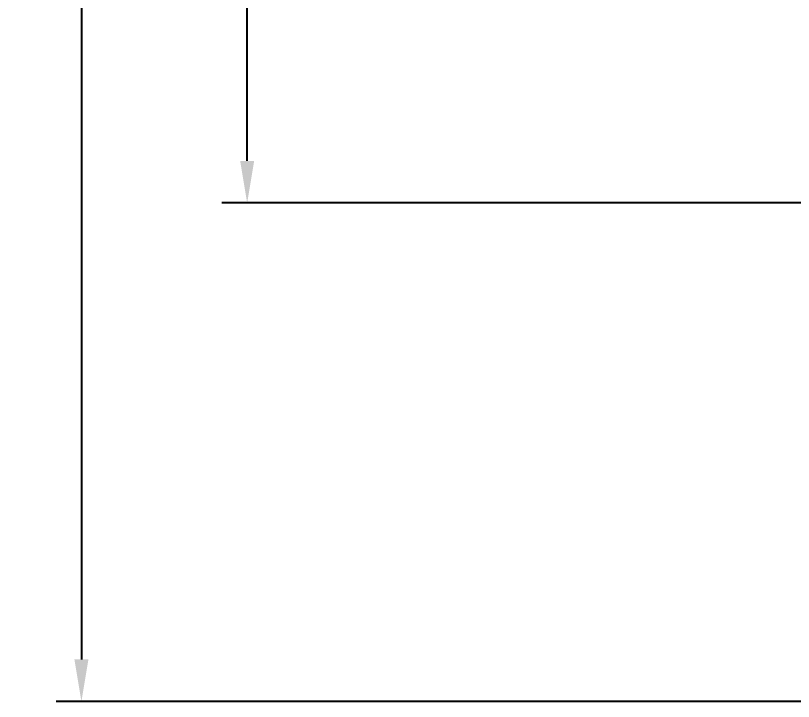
# Model space of a CAD drawing. Header units: millimetres. Extents: x 0 to 1189, y 0 to 841.
# Drawn here: x 458.1 to 522.9, y 484.9 to 542 of the extents above; entities that cross this region are included whole.
import ezdxf

# ---------------------------------------------------------------- set-up
doc = ezdxf.new("R2010")
doc.units = ezdxf.units.MM
doc.header["$LTSCALE"] = 0.75
doc.layers.add('FD_Dimensions', color=7, linetype='Continuous', lineweight=35)
doc.styles.get("Standard").update_dxf_attribs({"font": 'arial.ttf'})
doc.dimstyles.new('Dim-ISO-25', dxfattribs={"dimtxt": 3.5, "dimasz": 3.5, "dimexe": 2.1, "dimexo": 2.1, "dimgap": 1.4, "dimtad": 1, "dimzin": 12, "dimdsep": 46, "dimtxsty": 'Standard', "dimcen": 0, "dimazin": 3, "dimtp": 0.1, "dimtm": 0.1, "dimtfac": 0.714286, "dimtmove": 0, "dimatfit": 3, "dimfxl": 1, "dimtzin": 12, "dimarcsym": 0})

# ---------------------------------------------------------------- blocks, each defined once
blk = doc.blocks.new('*D25')
at = {"layer": 'Defpoints', "color": 0, "transparency": 16777216}
for p in [(639.804796, 687.8848), (463.566121, 484.8848), (639.804796, 484.8848)]:
    blk.add_point(p, dxfattribs=at)
at = {"layer": 'FD_Dimensions', "color": 0, "lineweight": -2, "transparency": 16777216}
for p, q in [((637.704796, 687.8848), (461.466121, 687.8848)), ((463.566121, 684.3848), (463.566121, 488.3848)), ((637.704796, 484.8848), (461.466121, 484.8848))]:
    blk.add_line(p, q, dxfattribs=at)
at = {"layer": 'FD_Dimensions', "color": 0, "transparency": 16777216}
for points in [[(462.982788, 684.3848), (464.149454, 684.3848), (463.566121, 687.8848)], [(462.982788, 488.3848), (464.149454, 488.3848), (463.566121, 484.8848)]]:
    blk.add_solid(points, dxfattribs=at)
at = {"layer": 'FD_Dimensions', "color": 0, "transparency": 16777216, "insert": (460.377922, 586.3848), "char_height": 3.5, "attachment_point": 5, "rotation": 90}
blk.add_mtext('203', dxfattribs=at)
blk = doc.blocks.new('*D26')
at = {"layer": 'Defpoints', "color": 0, "transparency": 16777216}
for p in [(477.371182, 646.394799), (540.44845, 646.394799), (540.44845, 526.374801)]:
    blk.add_point(p, dxfattribs=at)
at = {"layer": 'FD_Dimensions', "color": 0, "lineweight": -2, "transparency": 16777216}
for p, q in [((538.34845, 646.394799), (475.271182, 646.394799)), ((477.371182, 529.874801), (477.371182, 642.894799)), ((538.34845, 526.374801), (475.271182, 526.374801))]:
    blk.add_line(p, q, dxfattribs=at)
at = {"layer": 'FD_Dimensions', "color": 0, "transparency": 16777216}
for points in [[(476.787849, 642.894799), (477.954515, 642.894799), (477.371182, 646.394799)], [(476.787849, 529.874801), (477.954515, 529.874801), (477.371182, 526.374801)]]:
    blk.add_solid(points, dxfattribs=at)
at = {"layer": 'FD_Dimensions', "color": 0, "transparency": 16777216, "insert": (474.184176, 586.3848), "char_height": 3.5, "attachment_point": 5, "rotation": 90}
blk.add_mtext('120.02', dxfattribs=at)

msp = doc.modelspace()

# ---------------------------------------------------------------- dimensions: what is measured, and where the dimension line sits
at = {"layer": 'FD_Dimensions'}
for base, p1, p2, picture, middle in [((463.566, 484.885), (639.805, 687.885), (639.805, 484.885), '*D25', (460.378, 586.385)), ((477.371, 646.395), (540.448, 526.375), (540.448, 646.395), '*D26', (474.184, 586.385))]:
    dim = msp.add_linear_dim(base=base, p1=p1, p2=p2, angle=90, dimstyle='Dim-ISO-25', override={"dimlfac": 1, "dimclrd": 0, "dimclre": 0}, dxfattribs=at)
    dim.commit()
    dim.dimension.update_dxf_attribs({"geometry": picture, "text_midpoint": middle})

doc.saveas('drawing.dxf')
